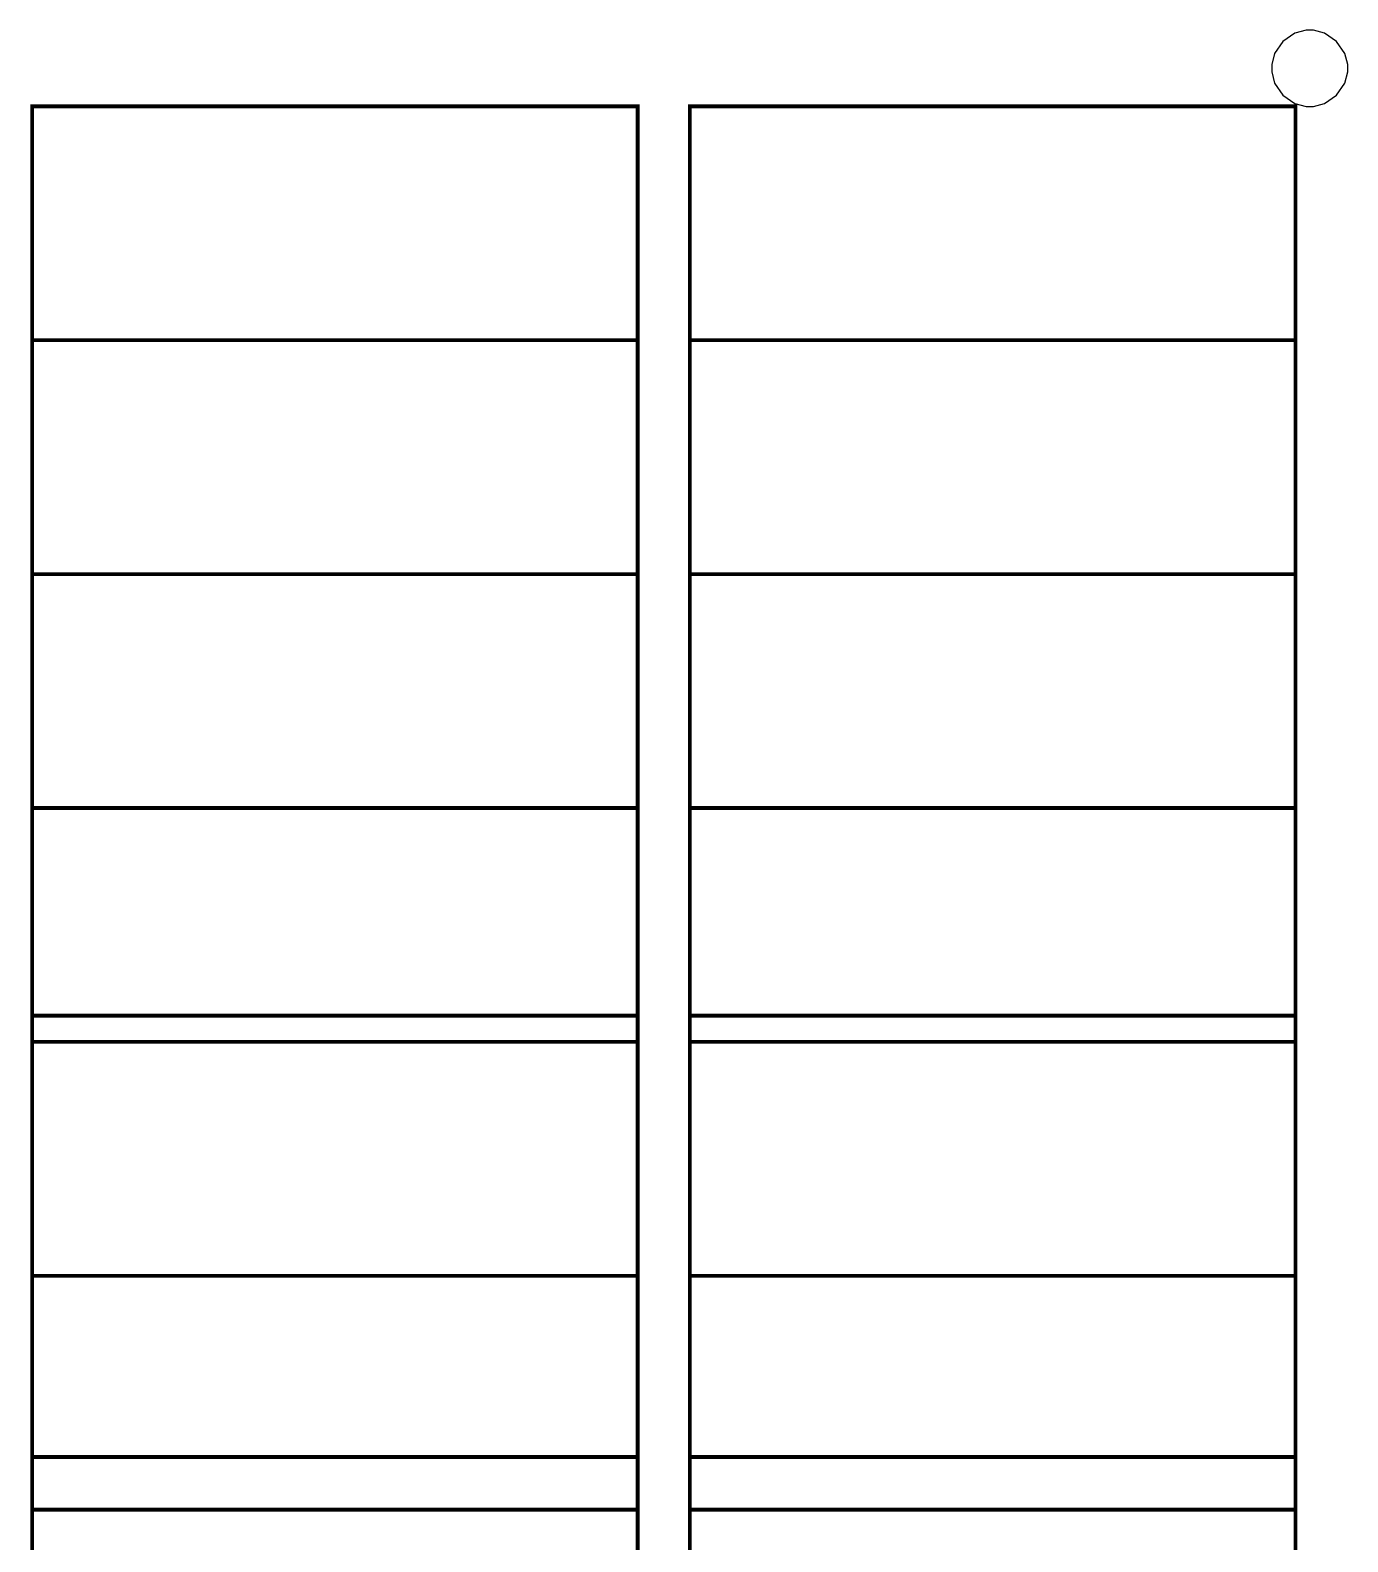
# Model space of a CAD drawing. Header units: metres. Extents: x 0 to 8.5, y 0 to 11.
# Drawn here: x 6.095 to 8.5, y 8.242 to 11 of the extents above; entities that cross this region are included whole.
import ezdxf

# ---------------------------------------------------------------- set-up
doc = ezdxf.new("R2010")
doc.units = ezdxf.units.M

msp = doc.modelspace()

# ---------------------------------------------------------------- linework, layer by layer
at = {"color": 0}
msp.add_lwpolyline([(8.5, 10.9306), (8.5, 10.9373), (8.4945, 10.9576), (8.4796, 10.9797), (8.4576, 10.9946), (8.4373, 11), (8.4306, 11), (8.4238, 11), (8.4035, 10.9946), (8.3814, 10.9797), (8.3665, 10.9576), (8.3611, 10.9373), (8.3611, 10.9306), (8.3611, 10.9238), (8.3665, 10.9035), (8.3814, 10.8815), (8.4035, 10.8666), (8.4238, 10.8611), (8.4306, 10.8611), (8.4373, 10.8611), (8.4576, 10.8666), (8.4796, 10.8815), (8.4945, 10.9035), (8.5, 10.9238), (8.5, 10.9306)], close=True, dxfattribs=at)
msp.add_lwpolyline([(8.5, 10.9306), (8.5, 10.9373), (8.4945, 10.9576), (8.4796, 10.9797), (8.4576, 10.9946), (8.4373, 11), (8.4306, 11), (8.4238, 11), (8.4035, 10.9946), (8.3814, 10.9797), (8.3665, 10.9576), (8.3611, 10.9373), (8.3611, 10.9306), (8.3611, 10.9238), (8.3665, 10.9035), (8.3814, 10.8815), (8.4035, 10.8666), (8.4238, 10.8611), (8.4306, 10.8611), (8.4373, 10.8611), (8.4576, 10.8666), (8.4796, 10.8815), (8.4945, 10.9035), (8.5, 10.9238), (8.5, 10.9306)], close=True, dxfattribs=at)
msp.add_lwpolyline([(8.5, 10.9306), (8.5, 10.9373), (8.4945, 10.9576), (8.4796, 10.9797), (8.4576, 10.9946), (8.4373, 11), (8.4306, 11), (8.4238, 11), (8.4035, 10.9946), (8.3814, 10.9797), (8.3665, 10.9576), (8.3611, 10.9373), (8.3611, 10.9306), (8.3611, 10.9238), (8.3665, 10.9035), (8.3814, 10.8815), (8.4035, 10.8666), (8.4238, 10.8611), (8.4306, 10.8611), (8.4373, 10.8611), (8.4576, 10.8666), (8.4796, 10.8815), (8.4945, 10.9035), (8.5, 10.9238), (8.5, 10.9306)], close=True, dxfattribs=at)
msp.add_lwpolyline([(8.5, 10.9306), (8.5, 10.9373), (8.4945, 10.9576), (8.4796, 10.9797), (8.4576, 10.9946), (8.4373, 11), (8.4306, 11), (8.4238, 11), (8.4035, 10.9946), (8.3814, 10.9797), (8.3665, 10.9576), (8.3611, 10.9373), (8.3611, 10.9306), (8.3611, 10.9238), (8.3665, 10.9035), (8.3814, 10.8815), (8.4035, 10.8666), (8.4238, 10.8611), (8.4306, 10.8611), (8.4373, 10.8611), (8.4576, 10.8666), (8.4796, 10.8815), (8.4945, 10.9035), (8.5, 10.9238), (8.5, 10.9306)], close=True, dxfattribs=at)
msp.add_lwpolyline([(8.5, 10.9306), (8.5, 10.9373), (8.4945, 10.9576), (8.4796, 10.9797), (8.4576, 10.9946), (8.4373, 11), (8.4306, 11), (8.4238, 11), (8.4035, 10.9946), (8.3814, 10.9797), (8.3665, 10.9576), (8.3611, 10.9373), (8.3611, 10.9306), (8.3611, 10.9238), (8.3665, 10.9035), (8.3814, 10.8815), (8.4035, 10.8666), (8.4238, 10.8611), (8.4306, 10.8611), (8.4373, 10.8611), (8.4576, 10.8666), (8.4796, 10.8815), (8.4945, 10.9035), (8.5, 10.9238), (8.5, 10.9306)], close=True, dxfattribs=at)
msp.add_lwpolyline([(8.5, 10.9306), (8.5, 10.9373), (8.4945, 10.9576), (8.4796, 10.9797), (8.4576, 10.9946), (8.4373, 11), (8.4306, 11), (8.4238, 11), (8.4035, 10.9946), (8.3814, 10.9797), (8.3665, 10.9576), (8.3611, 10.9373), (8.3611, 10.9306), (8.3611, 10.9238), (8.3665, 10.9035), (8.3814, 10.8815), (8.4035, 10.8666), (8.4238, 10.8611), (8.4306, 10.8611), (8.4373, 10.8611), (8.4576, 10.8666), (8.4796, 10.8815), (8.4945, 10.9035), (8.5, 10.9238), (8.5, 10.9306)], close=True, dxfattribs=at)
msp.add_lwpolyline([(8.5, 10.9306), (8.5, 10.9373), (8.4945, 10.9576), (8.4796, 10.9797), (8.4576, 10.9946), (8.4373, 11), (8.4306, 11), (8.4238, 11), (8.4035, 10.9946), (8.3814, 10.9797), (8.3665, 10.9576), (8.3611, 10.9373), (8.3611, 10.9306), (8.3611, 10.9238), (8.3665, 10.9035), (8.3814, 10.8815), (8.4035, 10.8666), (8.4238, 10.8611), (8.4306, 10.8611), (8.4373, 10.8611), (8.4576, 10.8666), (8.4796, 10.8815), (8.4945, 10.9035), (8.5, 10.9238), (8.5, 10.9306)], close=True, dxfattribs=at)
msp.add_lwpolyline([(8.5, 10.9306), (8.5, 10.9373), (8.4945, 10.9576), (8.4796, 10.9797), (8.4576, 10.9946), (8.4373, 11), (8.4306, 11), (8.4238, 11), (8.4035, 10.9946), (8.3814, 10.9797), (8.3665, 10.9576), (8.3611, 10.9373), (8.3611, 10.9306), (8.3611, 10.9238), (8.3665, 10.9035), (8.3814, 10.8815), (8.4035, 10.8666), (8.4238, 10.8611), (8.4306, 10.8611), (8.4373, 10.8611), (8.4576, 10.8666), (8.4796, 10.8815), (8.4945, 10.9035), (8.5, 10.9238), (8.5, 10.9306)], close=True, dxfattribs=at)
msp.add_lwpolyline([(8.5, 10.9306), (8.5, 10.9373), (8.4945, 10.9576), (8.4796, 10.9797), (8.4576, 10.9946), (8.4373, 11), (8.4306, 11), (8.4238, 11), (8.4035, 10.9946), (8.3814, 10.9797), (8.3665, 10.9576), (8.3611, 10.9373), (8.3611, 10.9306), (8.3611, 10.9238), (8.3665, 10.9035), (8.3814, 10.8815), (8.4035, 10.8666), (8.4238, 10.8611), (8.4306, 10.8611), (8.4373, 10.8611), (8.4576, 10.8666), (8.4796, 10.8815), (8.4945, 10.9035), (8.5, 10.9238), (8.5, 10.9306)], close=True, dxfattribs=at)
msp.add_lwpolyline([(8.5, 10.9306), (8.5, 10.9373), (8.4945, 10.9576), (8.4796, 10.9797), (8.4576, 10.9946), (8.4373, 11), (8.4306, 11), (8.4238, 11), (8.4035, 10.9946), (8.3814, 10.9797), (8.3665, 10.9576), (8.3611, 10.9373), (8.3611, 10.9306), (8.3611, 10.9238), (8.3665, 10.9035), (8.3814, 10.8815), (8.4035, 10.8666), (8.4238, 10.8611), (8.4306, 10.8611), (8.4373, 10.8611), (8.4576, 10.8666), (8.4796, 10.8815), (8.4945, 10.9035), (8.5, 10.9238), (8.5, 10.9306)], close=True, dxfattribs=at)
msp.add_lwpolyline([(8.5, 10.9306), (8.5, 10.9373), (8.4945, 10.9576), (8.4796, 10.9797), (8.4576, 10.9946), (8.4373, 11), (8.4306, 11), (8.4238, 11), (8.4035, 10.9946), (8.3814, 10.9797), (8.3665, 10.9576), (8.3611, 10.9373), (8.3611, 10.9306), (8.3611, 10.9238), (8.3665, 10.9035), (8.3814, 10.8815), (8.4035, 10.8666), (8.4238, 10.8611), (8.4306, 10.8611), (8.4373, 10.8611), (8.4576, 10.8666), (8.4796, 10.8815), (8.4945, 10.9035), (8.5, 10.9238), (8.5, 10.9306)], close=True, dxfattribs=at)
msp.add_lwpolyline([(8.5, 10.9306), (8.5, 10.9373), (8.4945, 10.9576), (8.4796, 10.9797), (8.4576, 10.9946), (8.4373, 11), (8.4306, 11), (8.4238, 11), (8.4035, 10.9946), (8.3814, 10.9797), (8.3665, 10.9576), (8.3611, 10.9373), (8.3611, 10.9306), (8.3611, 10.9238), (8.3665, 10.9035), (8.3814, 10.8815), (8.4035, 10.8666), (8.4238, 10.8611), (8.4306, 10.8611), (8.4373, 10.8611), (8.4576, 10.8666), (8.4796, 10.8815), (8.4945, 10.9035), (8.5, 10.9238), (8.5, 10.9306)], close=True, dxfattribs=at)
msp.add_lwpolyline([(8.5, 10.9306), (8.5, 10.9373), (8.4945, 10.9576), (8.4796, 10.9797), (8.4576, 10.9946), (8.4373, 11), (8.4306, 11), (8.4238, 11), (8.4035, 10.9946), (8.3814, 10.9797), (8.3665, 10.9576), (8.3611, 10.9373), (8.3611, 10.9306), (8.3611, 10.9238), (8.3665, 10.9035), (8.3814, 10.8815), (8.4035, 10.8666), (8.4238, 10.8611), (8.4306, 10.8611), (8.4373, 10.8611), (8.4576, 10.8666), (8.4796, 10.8815), (8.4945, 10.9035), (8.5, 10.9238), (8.5, 10.9306)], close=True, dxfattribs=at)
msp.add_lwpolyline([(8.5, 10.9306), (8.5, 10.9373), (8.4945, 10.9576), (8.4796, 10.9797), (8.4576, 10.9946), (8.4373, 11), (8.4306, 11), (8.4238, 11), (8.4035, 10.9946), (8.3814, 10.9797), (8.3665, 10.9576), (8.3611, 10.9373), (8.3611, 10.9306), (8.3611, 10.9238), (8.3665, 10.9035), (8.3814, 10.8815), (8.4035, 10.8666), (8.4238, 10.8611), (8.4306, 10.8611), (8.4373, 10.8611), (8.4576, 10.8666), (8.4796, 10.8815), (8.4945, 10.9035), (8.5, 10.9238), (8.5, 10.9306)], close=True, dxfattribs=at)
msp.add_lwpolyline([(8.5, 10.9306), (8.5, 10.9373), (8.4945, 10.9576), (8.4796, 10.9797), (8.4576, 10.9946), (8.4373, 11), (8.4306, 11), (8.4238, 11), (8.4035, 10.9946), (8.3814, 10.9797), (8.3665, 10.9576), (8.3611, 10.9373), (8.3611, 10.9306), (8.3611, 10.9238), (8.3665, 10.9035), (8.3814, 10.8815), (8.4035, 10.8666), (8.4238, 10.8611), (8.4306, 10.8611), (8.4373, 10.8611), (8.4576, 10.8666), (8.4796, 10.8815), (8.4945, 10.9035), (8.5, 10.9238), (8.5, 10.9306)], close=True, dxfattribs=at)
msp.add_lwpolyline([(8.5, 10.9306), (8.5, 10.9373), (8.4945, 10.9576), (8.4796, 10.9797), (8.4576, 10.9946), (8.4373, 11), (8.4306, 11), (8.4238, 11), (8.4035, 10.9946), (8.3814, 10.9797), (8.3665, 10.9576), (8.3611, 10.9373), (8.3611, 10.9306), (8.3611, 10.9238), (8.3665, 10.9035), (8.3814, 10.8815), (8.4035, 10.8666), (8.4238, 10.8611), (8.4306, 10.8611), (8.4373, 10.8611), (8.4576, 10.8666), (8.4796, 10.8815), (8.4945, 10.9035), (8.5, 10.9238), (8.5, 10.9306)], close=True, dxfattribs=at)
msp.add_lwpolyline([(8.5, 10.9306), (8.5, 10.9373), (8.4945, 10.9576), (8.4796, 10.9797), (8.4576, 10.9946), (8.4373, 11), (8.4306, 11), (8.4238, 11), (8.4035, 10.9946), (8.3814, 10.9797), (8.3665, 10.9576), (8.3611, 10.9373), (8.3611, 10.9306), (8.3611, 10.9238), (8.3665, 10.9035), (8.3814, 10.8815), (8.4035, 10.8666), (8.4238, 10.8611), (8.4306, 10.8611), (8.4373, 10.8611), (8.4576, 10.8666), (8.4796, 10.8815), (8.4945, 10.9035), (8.5, 10.9238), (8.5, 10.9306)], close=True, dxfattribs=at)
msp.add_lwpolyline([(8.5, 10.9306), (8.5, 10.9373), (8.4945, 10.9576), (8.4796, 10.9797), (8.4576, 10.9946), (8.4373, 11), (8.4306, 11), (8.4238, 11), (8.4035, 10.9946), (8.3814, 10.9797), (8.3665, 10.9576), (8.3611, 10.9373), (8.3611, 10.9306), (8.3611, 10.9238), (8.3665, 10.9035), (8.3814, 10.8815), (8.4035, 10.8666), (8.4238, 10.8611), (8.4306, 10.8611), (8.4373, 10.8611), (8.4576, 10.8666), (8.4796, 10.8815), (8.4945, 10.9035), (8.5, 10.9238), (8.5, 10.9306)], close=True, dxfattribs=at)
msp.add_lwpolyline([(8.5, 10.9306), (8.5, 10.9373), (8.4945, 10.9576), (8.4796, 10.9797), (8.4576, 10.9946), (8.4373, 11), (8.4306, 11), (8.4238, 11), (8.4035, 10.9946), (8.3814, 10.9797), (8.3665, 10.9576), (8.3611, 10.9373), (8.3611, 10.9306), (8.3611, 10.9238), (8.3665, 10.9035), (8.3814, 10.8815), (8.4035, 10.8666), (8.4238, 10.8611), (8.4306, 10.8611), (8.4373, 10.8611), (8.4576, 10.8666), (8.4796, 10.8815), (8.4945, 10.9035), (8.5, 10.9238), (8.5, 10.9306)], close=True, dxfattribs=at)
msp.add_lwpolyline([(8.5, 10.9306), (8.5, 10.9373), (8.4945, 10.9576), (8.4796, 10.9797), (8.4576, 10.9946), (8.4373, 11), (8.4306, 11), (8.4238, 11), (8.4035, 10.9946), (8.3814, 10.9797), (8.3665, 10.9576), (8.3611, 10.9373), (8.3611, 10.9306), (8.3611, 10.9238), (8.3665, 10.9035), (8.3814, 10.8815), (8.4035, 10.8666), (8.4238, 10.8611), (8.4306, 10.8611), (8.4373, 10.8611), (8.4576, 10.8666), (8.4796, 10.8815), (8.4945, 10.9035), (8.5, 10.9238), (8.5, 10.9306)], close=True, dxfattribs=at)
msp.add_lwpolyline([(8.5, 10.9306), (8.5, 10.9373), (8.4945, 10.9576), (8.4796, 10.9797), (8.4576, 10.9946), (8.4373, 11), (8.4306, 11), (8.4238, 11), (8.4035, 10.9946), (8.3814, 10.9797), (8.3665, 10.9576), (8.3611, 10.9373), (8.3611, 10.9306), (8.3611, 10.9238), (8.3665, 10.9035), (8.3814, 10.8815), (8.4035, 10.8666), (8.4238, 10.8611), (8.4306, 10.8611), (8.4373, 10.8611), (8.4576, 10.8666), (8.4796, 10.8815), (8.4945, 10.9035), (8.5, 10.9238), (8.5, 10.9306)], close=True, dxfattribs=at)
msp.add_lwpolyline([(8.5, 10.9306), (8.5, 10.9373), (8.4945, 10.9576), (8.4796, 10.9797), (8.4576, 10.9946), (8.4373, 11), (8.4306, 11), (8.4238, 11), (8.4035, 10.9946), (8.3814, 10.9797), (8.3665, 10.9576), (8.3611, 10.9373), (8.3611, 10.9306), (8.3611, 10.9238), (8.3665, 10.9035), (8.3814, 10.8815), (8.4035, 10.8666), (8.4238, 10.8611), (8.4306, 10.8611), (8.4373, 10.8611), (8.4576, 10.8666), (8.4796, 10.8815), (8.4945, 10.9035), (8.5, 10.9238), (8.5, 10.9306)], close=True, dxfattribs=at)
msp.add_lwpolyline([(8.5, 10.9306), (8.5, 10.9373), (8.4945, 10.9576), (8.4796, 10.9797), (8.4576, 10.9946), (8.4373, 11), (8.4306, 11), (8.4238, 11), (8.4035, 10.9946), (8.3814, 10.9797), (8.3665, 10.9576), (8.3611, 10.9373), (8.3611, 10.9306), (8.3611, 10.9238), (8.3665, 10.9035), (8.3814, 10.8815), (8.4035, 10.8666), (8.4238, 10.8611), (8.4306, 10.8611), (8.4373, 10.8611), (8.4576, 10.8666), (8.4796, 10.8815), (8.4945, 10.9035), (8.5, 10.9238), (8.5, 10.9306)], close=True, dxfattribs=at)
msp.add_lwpolyline([(8.5, 10.9306), (8.5, 10.9373), (8.4945, 10.9576), (8.4796, 10.9797), (8.4576, 10.9946), (8.4373, 11), (8.4306, 11), (8.4238, 11), (8.4035, 10.9946), (8.3814, 10.9797), (8.3665, 10.9576), (8.3611, 10.9373), (8.3611, 10.9306), (8.3611, 10.9238), (8.3665, 10.9035), (8.3814, 10.8815), (8.4035, 10.8666), (8.4238, 10.8611), (8.4306, 10.8611), (8.4373, 10.8611), (8.4576, 10.8666), (8.4796, 10.8815), (8.4945, 10.9035), (8.5, 10.9238), (8.5, 10.9306)], close=True, dxfattribs=at)
msp.add_lwpolyline([(8.5, 10.9306), (8.5, 10.9373), (8.4945, 10.9576), (8.4796, 10.9797), (8.4576, 10.9946), (8.4373, 11), (8.4306, 11), (8.4238, 11), (8.4035, 10.9946), (8.3814, 10.9797), (8.3665, 10.9576), (8.3611, 10.9373), (8.3611, 10.9306), (8.3611, 10.9238), (8.3665, 10.9035), (8.3814, 10.8815), (8.4035, 10.8666), (8.4238, 10.8611), (8.4306, 10.8611), (8.4373, 10.8611), (8.4576, 10.8666), (8.4796, 10.8815), (8.4945, 10.9035), (8.5, 10.9238), (8.5, 10.9306)], close=True, dxfattribs=at)
msp.add_lwpolyline([(8.5, 10.9306), (8.5, 10.9373), (8.4945, 10.9576), (8.4796, 10.9797), (8.4576, 10.9946), (8.4373, 11), (8.4306, 11), (8.4238, 11), (8.4035, 10.9946), (8.3814, 10.9797), (8.3665, 10.9576), (8.3611, 10.9373), (8.3611, 10.9306), (8.3611, 10.9238), (8.3665, 10.9035), (8.3814, 10.8815), (8.4035, 10.8666), (8.4238, 10.8611), (8.4306, 10.8611), (8.4373, 10.8611), (8.4576, 10.8666), (8.4796, 10.8815), (8.4945, 10.9035), (8.5, 10.9238), (8.5, 10.9306)], close=True, dxfattribs=at)
msp.add_lwpolyline([(8.5, 10.9306), (8.5, 10.9373), (8.4945, 10.9576), (8.4796, 10.9797), (8.4576, 10.9946), (8.4373, 11), (8.4306, 11), (8.4238, 11), (8.4035, 10.9946), (8.3814, 10.9797), (8.3665, 10.9576), (8.3611, 10.9373), (8.3611, 10.9306), (8.3611, 10.9238), (8.3665, 10.9035), (8.3814, 10.8815), (8.4035, 10.8666), (8.4238, 10.8611), (8.4306, 10.8611), (8.4373, 10.8611), (8.4576, 10.8666), (8.4796, 10.8815), (8.4945, 10.9035), (8.5, 10.9238), (8.5, 10.9306)], close=True, dxfattribs=at)
msp.add_lwpolyline([(8.5, 10.9306), (8.5, 10.9373), (8.4945, 10.9576), (8.4796, 10.9797), (8.4576, 10.9946), (8.4373, 11), (8.4306, 11), (8.4238, 11), (8.4035, 10.9946), (8.3814, 10.9797), (8.3665, 10.9576), (8.3611, 10.9373), (8.3611, 10.9306), (8.3611, 10.9238), (8.3665, 10.9035), (8.3814, 10.8815), (8.4035, 10.8666), (8.4238, 10.8611), (8.4306, 10.8611), (8.4373, 10.8611), (8.4576, 10.8666), (8.4796, 10.8815), (8.4945, 10.9035), (8.5, 10.9238), (8.5, 10.9306)], close=True, dxfattribs=at)
msp.add_lwpolyline([(8.5, 10.9306), (8.5, 10.9373), (8.4945, 10.9576), (8.4796, 10.9797), (8.4576, 10.9946), (8.4373, 11), (8.4306, 11), (8.4238, 11), (8.4035, 10.9946), (8.3814, 10.9797), (8.3665, 10.9576), (8.3611, 10.9373), (8.3611, 10.9306), (8.3611, 10.9238), (8.3665, 10.9035), (8.3814, 10.8815), (8.4035, 10.8666), (8.4238, 10.8611), (8.4306, 10.8611), (8.4373, 10.8611), (8.4576, 10.8666), (8.4796, 10.8815), (8.4945, 10.9035), (8.5, 10.9238), (8.5, 10.9306)], close=True, dxfattribs=at)
msp.add_lwpolyline([(8.5, 10.9306), (8.5, 10.9373), (8.4945, 10.9576), (8.4796, 10.9797), (8.4576, 10.9946), (8.4373, 11), (8.4306, 11), (8.4238, 11), (8.4035, 10.9946), (8.3814, 10.9797), (8.3665, 10.9576), (8.3611, 10.9373), (8.3611, 10.9306), (8.3611, 10.9238), (8.3665, 10.9035), (8.3814, 10.8815), (8.4035, 10.8666), (8.4238, 10.8611), (8.4306, 10.8611), (8.4373, 10.8611), (8.4576, 10.8666), (8.4796, 10.8815), (8.4945, 10.9035), (8.5, 10.9238), (8.5, 10.9306)], close=True, dxfattribs=at)
msp.add_lwpolyline([(8.5, 10.9306), (8.5, 10.9373), (8.4945, 10.9576), (8.4796, 10.9797), (8.4576, 10.9946), (8.4373, 11), (8.4306, 11), (8.4238, 11), (8.4035, 10.9946), (8.3814, 10.9797), (8.3665, 10.9576), (8.3611, 10.9373), (8.3611, 10.9306), (8.3611, 10.9238), (8.3665, 10.9035), (8.3814, 10.8815), (8.4035, 10.8666), (8.4238, 10.8611), (8.4306, 10.8611), (8.4373, 10.8611), (8.4576, 10.8666), (8.4796, 10.8815), (8.4945, 10.9035), (8.5, 10.9238), (8.5, 10.9306)], close=True, dxfattribs=at)
msp.add_lwpolyline([(8.5, 10.9306), (8.5, 10.9373), (8.4945, 10.9576), (8.4796, 10.9797), (8.4576, 10.9946), (8.4373, 11), (8.4306, 11), (8.4238, 11), (8.4035, 10.9946), (8.3814, 10.9797), (8.3665, 10.9576), (8.3611, 10.9373), (8.3611, 10.9306), (8.3611, 10.9238), (8.3665, 10.9035), (8.3814, 10.8815), (8.4035, 10.8666), (8.4238, 10.8611), (8.4306, 10.8611), (8.4373, 10.8611), (8.4576, 10.8666), (8.4796, 10.8815), (8.4945, 10.9035), (8.5, 10.9238), (8.5, 10.9306)], close=True, dxfattribs=at)
msp.add_lwpolyline([(8.5, 10.9306), (8.5, 10.9373), (8.4945, 10.9576), (8.4796, 10.9797), (8.4576, 10.9946), (8.4373, 11), (8.4306, 11), (8.4238, 11), (8.4035, 10.9946), (8.3814, 10.9797), (8.3665, 10.9576), (8.3611, 10.9373), (8.3611, 10.9306), (8.3611, 10.9238), (8.3665, 10.9035), (8.3814, 10.8815), (8.4035, 10.8666), (8.4238, 10.8611), (8.4306, 10.8611), (8.4373, 10.8611), (8.4576, 10.8666), (8.4796, 10.8815), (8.4945, 10.9035), (8.5, 10.9238), (8.5, 10.9306)], close=True, dxfattribs=at)
msp.add_lwpolyline([(8.5, 10.9306), (8.5, 10.9373), (8.4945, 10.9576), (8.4796, 10.9797), (8.4576, 10.9946), (8.4373, 11), (8.4306, 11), (8.4238, 11), (8.4035, 10.9946), (8.3814, 10.9797), (8.3665, 10.9576), (8.3611, 10.9373), (8.3611, 10.9306), (8.3611, 10.9238), (8.3665, 10.9035), (8.3814, 10.8815), (8.4035, 10.8666), (8.4238, 10.8611), (8.4306, 10.8611), (8.4373, 10.8611), (8.4576, 10.8666), (8.4796, 10.8815), (8.4945, 10.9035), (8.5, 10.9238), (8.5, 10.9306)], close=True, dxfattribs=at)
msp.add_lwpolyline([(8.5, 10.9306), (8.5, 10.9373), (8.4945, 10.9576), (8.4796, 10.9797), (8.4576, 10.9946), (8.4373, 11), (8.4306, 11), (8.4238, 11), (8.4035, 10.9946), (8.3814, 10.9797), (8.3665, 10.9576), (8.3611, 10.9373), (8.3611, 10.9306), (8.3611, 10.9238), (8.3665, 10.9035), (8.3814, 10.8815), (8.4035, 10.8666), (8.4238, 10.8611), (8.4306, 10.8611), (8.4373, 10.8611), (8.4576, 10.8666), (8.4796, 10.8815), (8.4945, 10.9035), (8.5, 10.9238), (8.5, 10.9306)], close=True, dxfattribs=at)
msp.add_lwpolyline([(8.5, 10.9306), (8.5, 10.9373), (8.4945, 10.9576), (8.4796, 10.9797), (8.4576, 10.9946), (8.4373, 11), (8.4306, 11), (8.4238, 11), (8.4035, 10.9946), (8.3814, 10.9797), (8.3665, 10.9576), (8.3611, 10.9373), (8.3611, 10.9306), (8.3611, 10.9238), (8.3665, 10.9035), (8.3814, 10.8815), (8.4035, 10.8666), (8.4238, 10.8611), (8.4306, 10.8611), (8.4373, 10.8611), (8.4576, 10.8666), (8.4796, 10.8815), (8.4945, 10.9035), (8.5, 10.9238), (8.5, 10.9306)], close=True, dxfattribs=at)
msp.add_lwpolyline([(8.5, 10.9306), (8.5, 10.9373), (8.4945, 10.9576), (8.4796, 10.9797), (8.4576, 10.9946), (8.4373, 11), (8.4306, 11), (8.4238, 11), (8.4035, 10.9946), (8.3814, 10.9797), (8.3665, 10.9576), (8.3611, 10.9373), (8.3611, 10.9306), (8.3611, 10.9238), (8.3665, 10.9035), (8.3814, 10.8815), (8.4035, 10.8666), (8.4238, 10.8611), (8.4306, 10.8611), (8.4373, 10.8611), (8.4576, 10.8666), (8.4796, 10.8815), (8.4945, 10.9035), (8.5, 10.9238), (8.5, 10.9306)], close=True, dxfattribs=at)
msp.add_lwpolyline([(8.5, 10.9306), (8.5, 10.9373), (8.4945, 10.9576), (8.4796, 10.9797), (8.4576, 10.9946), (8.4373, 11), (8.4306, 11), (8.4238, 11), (8.4035, 10.9946), (8.3814, 10.9797), (8.3665, 10.9576), (8.3611, 10.9373), (8.3611, 10.9306), (8.3611, 10.9238), (8.3665, 10.9035), (8.3814, 10.8815), (8.4035, 10.8666), (8.4238, 10.8611), (8.4306, 10.8611), (8.4373, 10.8611), (8.4576, 10.8666), (8.4796, 10.8815), (8.4945, 10.9035), (8.5, 10.9238), (8.5, 10.9306)], close=True, dxfattribs=at)
msp.add_lwpolyline([(8.5, 10.9306), (8.5, 10.9373), (8.4945, 10.9576), (8.4796, 10.9797), (8.4576, 10.9946), (8.4373, 11), (8.4306, 11), (8.4238, 11), (8.4035, 10.9946), (8.3814, 10.9797), (8.3665, 10.9576), (8.3611, 10.9373), (8.3611, 10.9306), (8.3611, 10.9238), (8.3665, 10.9035), (8.3814, 10.8815), (8.4035, 10.8666), (8.4238, 10.8611), (8.4306, 10.8611), (8.4373, 10.8611), (8.4576, 10.8666), (8.4796, 10.8815), (8.4945, 10.9035), (8.5, 10.9238), (8.5, 10.9306)], close=True, dxfattribs=at)
msp.add_lwpolyline([(8.5, 10.9306), (8.5, 10.9373), (8.4945, 10.9576), (8.4796, 10.9797), (8.4576, 10.9946), (8.4373, 11), (8.4306, 11), (8.4238, 11), (8.4035, 10.9946), (8.3814, 10.9797), (8.3665, 10.9576), (8.3611, 10.9373), (8.3611, 10.9306), (8.3611, 10.9238), (8.3665, 10.9035), (8.3814, 10.8815), (8.4035, 10.8666), (8.4238, 10.8611), (8.4306, 10.8611), (8.4373, 10.8611), (8.4576, 10.8666), (8.4796, 10.8815), (8.4945, 10.9035), (8.5, 10.9238), (8.5, 10.9306)], close=True, dxfattribs=at)
msp.add_lwpolyline([(8.5, 10.9306), (8.5, 10.9373), (8.4945, 10.9576), (8.4796, 10.9797), (8.4576, 10.9946), (8.4373, 11), (8.4306, 11), (8.4238, 11), (8.4035, 10.9946), (8.3814, 10.9797), (8.3665, 10.9576), (8.3611, 10.9373), (8.3611, 10.9306), (8.3611, 10.9238), (8.3665, 10.9035), (8.3814, 10.8815), (8.4035, 10.8666), (8.4238, 10.8611), (8.4306, 10.8611), (8.4373, 10.8611), (8.4576, 10.8666), (8.4796, 10.8815), (8.4945, 10.9035), (8.5, 10.9238), (8.5, 10.9306)], close=True, dxfattribs=at)
msp.add_lwpolyline([(8.5, 10.9306), (8.5, 10.9373), (8.4945, 10.9576), (8.4796, 10.9797), (8.4576, 10.9946), (8.4373, 11), (8.4306, 11), (8.4238, 11), (8.4035, 10.9946), (8.3814, 10.9797), (8.3665, 10.9576), (8.3611, 10.9373), (8.3611, 10.9306), (8.3611, 10.9238), (8.3665, 10.9035), (8.3814, 10.8815), (8.4035, 10.8666), (8.4238, 10.8611), (8.4306, 10.8611), (8.4373, 10.8611), (8.4576, 10.8666), (8.4796, 10.8815), (8.4945, 10.9035), (8.5, 10.9238), (8.5, 10.9306)], close=True, dxfattribs=at)
msp.add_lwpolyline([(8.5, 10.9306), (8.5, 10.9373), (8.4945, 10.9576), (8.4796, 10.9797), (8.4576, 10.9946), (8.4373, 11), (8.4306, 11), (8.4238, 11), (8.4035, 10.9946), (8.3814, 10.9797), (8.3665, 10.9576), (8.3611, 10.9373), (8.3611, 10.9306), (8.3611, 10.9238), (8.3665, 10.9035), (8.3814, 10.8815), (8.4035, 10.8666), (8.4238, 10.8611), (8.4306, 10.8611), (8.4373, 10.8611), (8.4576, 10.8666), (8.4796, 10.8815), (8.4945, 10.9035), (8.5, 10.9238), (8.5, 10.9306)], close=True, dxfattribs=at)
msp.add_lwpolyline([(8.5, 10.9306), (8.5, 10.9373), (8.4945, 10.9576), (8.4796, 10.9797), (8.4576, 10.9946), (8.4373, 11), (8.4306, 11), (8.4238, 11), (8.4035, 10.9946), (8.3814, 10.9797), (8.3665, 10.9576), (8.3611, 10.9373), (8.3611, 10.9306), (8.3611, 10.9238), (8.3665, 10.9035), (8.3814, 10.8815), (8.4035, 10.8666), (8.4238, 10.8611), (8.4306, 10.8611), (8.4373, 10.8611), (8.4576, 10.8666), (8.4796, 10.8815), (8.4945, 10.9035), (8.5, 10.9238), (8.5, 10.9306)], close=True, dxfattribs=at)
msp.add_lwpolyline([(8.5, 10.9306), (8.5, 10.9373), (8.4945, 10.9576), (8.4796, 10.9797), (8.4576, 10.9946), (8.4373, 11), (8.4306, 11), (8.4238, 11), (8.4035, 10.9946), (8.3814, 10.9797), (8.3665, 10.9576), (8.3611, 10.9373), (8.3611, 10.9306), (8.3611, 10.9238), (8.3665, 10.9035), (8.3814, 10.8815), (8.4035, 10.8666), (8.4238, 10.8611), (8.4306, 10.8611), (8.4373, 10.8611), (8.4576, 10.8666), (8.4796, 10.8815), (8.4945, 10.9035), (8.5, 10.9238), (8.5, 10.9306)], close=True, dxfattribs=at)
msp.add_lwpolyline([(8.5, 10.9306), (8.5, 10.9373), (8.4945, 10.9576), (8.4796, 10.9797), (8.4576, 10.9946), (8.4373, 11), (8.4306, 11), (8.4238, 11), (8.4035, 10.9946), (8.3814, 10.9797), (8.3665, 10.9576), (8.3611, 10.9373), (8.3611, 10.9306), (8.3611, 10.9238), (8.3665, 10.9035), (8.3814, 10.8815), (8.4035, 10.8666), (8.4238, 10.8611), (8.4306, 10.8611), (8.4373, 10.8611), (8.4576, 10.8666), (8.4796, 10.8815), (8.4945, 10.9035), (8.5, 10.9238), (8.5, 10.9306)], close=True, dxfattribs=at)
msp.add_lwpolyline([(8.5, 10.9306), (8.5, 10.9373), (8.4945, 10.9576), (8.4796, 10.9797), (8.4576, 10.9946), (8.4373, 11), (8.4306, 11), (8.4238, 11), (8.4035, 10.9946), (8.3814, 10.9797), (8.3665, 10.9576), (8.3611, 10.9373), (8.3611, 10.9306), (8.3611, 10.9238), (8.3665, 10.9035), (8.3814, 10.8815), (8.4035, 10.8666), (8.4238, 10.8611), (8.4306, 10.8611), (8.4373, 10.8611), (8.4576, 10.8666), (8.4796, 10.8815), (8.4945, 10.9035), (8.5, 10.9238), (8.5, 10.9306)], close=True, dxfattribs=at)
msp.add_lwpolyline([(8.5, 10.9306), (8.5, 10.9373), (8.4945, 10.9576), (8.4796, 10.9797), (8.4576, 10.9946), (8.4373, 11), (8.4306, 11), (8.4238, 11), (8.4035, 10.9946), (8.3814, 10.9797), (8.3665, 10.9576), (8.3611, 10.9373), (8.3611, 10.9306), (8.3611, 10.9238), (8.3665, 10.9035), (8.3814, 10.8815), (8.4035, 10.8666), (8.4238, 10.8611), (8.4306, 10.8611), (8.4373, 10.8611), (8.4576, 10.8666), (8.4796, 10.8815), (8.4945, 10.9035), (8.5, 10.9238), (8.5, 10.9306)], close=True, dxfattribs=at)
msp.add_lwpolyline([(8.5, 10.9306), (8.5, 10.9373), (8.4945, 10.9576), (8.4796, 10.9797), (8.4576, 10.9946), (8.4373, 11), (8.4306, 11), (8.4238, 11), (8.4035, 10.9946), (8.3814, 10.9797), (8.3665, 10.9576), (8.3611, 10.9373), (8.3611, 10.9306), (8.3611, 10.9238), (8.3665, 10.9035), (8.3814, 10.8815), (8.4035, 10.8666), (8.4238, 10.8611), (8.4306, 10.8611), (8.4373, 10.8611), (8.4576, 10.8666), (8.4796, 10.8815), (8.4945, 10.9035), (8.5, 10.9238), (8.5, 10.9306)], close=True, dxfattribs=at)
msp.add_lwpolyline([(8.5, 10.9306), (8.5, 10.9373), (8.4945, 10.9576), (8.4796, 10.9797), (8.4576, 10.9946), (8.4373, 11), (8.4306, 11), (8.4238, 11), (8.4035, 10.9946), (8.3814, 10.9797), (8.3665, 10.9576), (8.3611, 10.9373), (8.3611, 10.9306), (8.3611, 10.9238), (8.3665, 10.9035), (8.3814, 10.8815), (8.4035, 10.8666), (8.4238, 10.8611), (8.4306, 10.8611), (8.4373, 10.8611), (8.4576, 10.8666), (8.4796, 10.8815), (8.4945, 10.9035), (8.5, 10.9238), (8.5, 10.9306)], close=True, dxfattribs=at)
msp.add_lwpolyline([(8.5, 10.9306), (8.5, 10.9373), (8.4945, 10.9576), (8.4796, 10.9797), (8.4576, 10.9946), (8.4373, 11), (8.4306, 11), (8.4238, 11), (8.4035, 10.9946), (8.3814, 10.9797), (8.3665, 10.9576), (8.3611, 10.9373), (8.3611, 10.9306), (8.3611, 10.9238), (8.3665, 10.9035), (8.3814, 10.8815), (8.4035, 10.8666), (8.4238, 10.8611), (8.4306, 10.8611), (8.4373, 10.8611), (8.4576, 10.8666), (8.4796, 10.8815), (8.4945, 10.9035), (8.5, 10.9238), (8.5, 10.9306)], close=True, dxfattribs=at)
msp.add_lwpolyline([(8.5, 10.9306), (8.5, 10.9373), (8.4945, 10.9576), (8.4796, 10.9797), (8.4576, 10.9946), (8.4373, 11), (8.4306, 11), (8.4238, 11), (8.4035, 10.9946), (8.3814, 10.9797), (8.3665, 10.9576), (8.3611, 10.9373), (8.3611, 10.9306), (8.3611, 10.9238), (8.3665, 10.9035), (8.3814, 10.8815), (8.4035, 10.8666), (8.4238, 10.8611), (8.4306, 10.8611), (8.4373, 10.8611), (8.4576, 10.8666), (8.4796, 10.8815), (8.4945, 10.9035), (8.5, 10.9238), (8.5, 10.9306)], close=True, dxfattribs=at)
msp.add_lwpolyline([(8.5, 10.9306), (8.5, 10.9373), (8.4945, 10.9576), (8.4796, 10.9797), (8.4576, 10.9946), (8.4373, 11), (8.4306, 11), (8.4238, 11), (8.4035, 10.9946), (8.3814, 10.9797), (8.3665, 10.9576), (8.3611, 10.9373), (8.3611, 10.9306), (8.3611, 10.9238), (8.3665, 10.9035), (8.3814, 10.8815), (8.4035, 10.8666), (8.4238, 10.8611), (8.4306, 10.8611), (8.4373, 10.8611), (8.4576, 10.8666), (8.4796, 10.8815), (8.4945, 10.9035), (8.5, 10.9238), (8.5, 10.9306)], close=True, dxfattribs=at)
msp.add_lwpolyline([(8.5, 10.9306), (8.5, 10.9373), (8.4945, 10.9576), (8.4796, 10.9797), (8.4576, 10.9946), (8.4373, 11), (8.4306, 11), (8.4238, 11), (8.4035, 10.9946), (8.3814, 10.9797), (8.3665, 10.9576), (8.3611, 10.9373), (8.3611, 10.9306), (8.3611, 10.9238), (8.3665, 10.9035), (8.3814, 10.8815), (8.4035, 10.8666), (8.4238, 10.8611), (8.4306, 10.8611), (8.4373, 10.8611), (8.4576, 10.8666), (8.4796, 10.8815), (8.4945, 10.9035), (8.5, 10.9238), (8.5, 10.9306)], close=True, dxfattribs=at)
msp.add_lwpolyline([(8.5, 10.9306), (8.5, 10.9373), (8.4945, 10.9576), (8.4796, 10.9797), (8.4576, 10.9946), (8.4373, 11), (8.4306, 11), (8.4238, 11), (8.4035, 10.9946), (8.3814, 10.9797), (8.3665, 10.9576), (8.3611, 10.9373), (8.3611, 10.9306), (8.3611, 10.9238), (8.3665, 10.9035), (8.3814, 10.8815), (8.4035, 10.8666), (8.4238, 10.8611), (8.4306, 10.8611), (8.4373, 10.8611), (8.4576, 10.8666), (8.4796, 10.8815), (8.4945, 10.9035), (8.5, 10.9238), (8.5, 10.9306)], close=True, dxfattribs=at)
msp.add_lwpolyline([(8.5, 10.9306), (8.5, 10.9373), (8.4945, 10.9576), (8.4796, 10.9797), (8.4576, 10.9946), (8.4373, 11), (8.4306, 11), (8.4238, 11), (8.4035, 10.9946), (8.3814, 10.9797), (8.3665, 10.9576), (8.3611, 10.9373), (8.3611, 10.9306), (8.3611, 10.9238), (8.3665, 10.9035), (8.3814, 10.8815), (8.4035, 10.8666), (8.4238, 10.8611), (8.4306, 10.8611), (8.4373, 10.8611), (8.4576, 10.8666), (8.4796, 10.8815), (8.4945, 10.9035), (8.5, 10.9238), (8.5, 10.9306)], close=True, dxfattribs=at)
msp.add_lwpolyline([(8.5, 10.9306), (8.5, 10.9373), (8.4945, 10.9576), (8.4796, 10.9797), (8.4576, 10.9946), (8.4373, 11), (8.4306, 11), (8.4238, 11), (8.4035, 10.9946), (8.3814, 10.9797), (8.3665, 10.9576), (8.3611, 10.9373), (8.3611, 10.9306), (8.3611, 10.9238), (8.3665, 10.9035), (8.3814, 10.8815), (8.4035, 10.8666), (8.4238, 10.8611), (8.4306, 10.8611), (8.4373, 10.8611), (8.4576, 10.8666), (8.4796, 10.8815), (8.4945, 10.9035), (8.5, 10.9238), (8.5, 10.9306)], close=True, dxfattribs=at)
msp.add_lwpolyline([(8.5, 10.9306), (8.5, 10.9373), (8.4945, 10.9576), (8.4796, 10.9797), (8.4576, 10.9946), (8.4373, 11), (8.4306, 11), (8.4238, 11), (8.4035, 10.9946), (8.3814, 10.9797), (8.3665, 10.9576), (8.3611, 10.9373), (8.3611, 10.9306), (8.3611, 10.9238), (8.3665, 10.9035), (8.3814, 10.8815), (8.4035, 10.8666), (8.4238, 10.8611), (8.4306, 10.8611), (8.4373, 10.8611), (8.4576, 10.8666), (8.4796, 10.8815), (8.4945, 10.9035), (8.5, 10.9238), (8.5, 10.9306)], close=True, dxfattribs=at)
msp.add_lwpolyline([(8.5, 10.9306), (8.5, 10.9373), (8.4945, 10.9576), (8.4796, 10.9797), (8.4576, 10.9946), (8.4373, 11), (8.4306, 11), (8.4238, 11), (8.4035, 10.9946), (8.3814, 10.9797), (8.3665, 10.9576), (8.3611, 10.9373), (8.3611, 10.9306), (8.3611, 10.9238), (8.3665, 10.9035), (8.3814, 10.8815), (8.4035, 10.8666), (8.4238, 10.8611), (8.4306, 10.8611), (8.4373, 10.8611), (8.4576, 10.8666), (8.4796, 10.8815), (8.4945, 10.9035), (8.5, 10.9238), (8.5, 10.9306)], close=True, dxfattribs=at)
msp.add_lwpolyline([(8.5, 10.9306), (8.5, 10.9373), (8.4945, 10.9576), (8.4796, 10.9797), (8.4576, 10.9946), (8.4373, 11), (8.4306, 11), (8.4238, 11), (8.4035, 10.9946), (8.3814, 10.9797), (8.3665, 10.9576), (8.3611, 10.9373), (8.3611, 10.9306), (8.3611, 10.9238), (8.3665, 10.9035), (8.3814, 10.8815), (8.4035, 10.8666), (8.4238, 10.8611), (8.4306, 10.8611), (8.4373, 10.8611), (8.4576, 10.8666), (8.4796, 10.8815), (8.4945, 10.9035), (8.5, 10.9238), (8.5, 10.9306)], close=True, dxfattribs=at)
msp.add_lwpolyline([(8.5, 10.9306), (8.5, 10.9373), (8.4945, 10.9576), (8.4796, 10.9797), (8.4576, 10.9946), (8.4373, 11), (8.4306, 11), (8.4238, 11), (8.4035, 10.9946), (8.3814, 10.9797), (8.3665, 10.9576), (8.3611, 10.9373), (8.3611, 10.9306), (8.3611, 10.9238), (8.3665, 10.9035), (8.3814, 10.8815), (8.4035, 10.8666), (8.4238, 10.8611), (8.4306, 10.8611), (8.4373, 10.8611), (8.4576, 10.8666), (8.4796, 10.8815), (8.4945, 10.9035), (8.5, 10.9238), (8.5, 10.9306)], close=True, dxfattribs=at)
msp.add_lwpolyline([(8.5, 10.9306), (8.5, 10.9373), (8.4945, 10.9576), (8.4796, 10.9797), (8.4576, 10.9946), (8.4373, 11), (8.4306, 11), (8.4238, 11), (8.4035, 10.9946), (8.3814, 10.9797), (8.3665, 10.9576), (8.3611, 10.9373), (8.3611, 10.9306), (8.3611, 10.9238), (8.3665, 10.9035), (8.3814, 10.8815), (8.4035, 10.8666), (8.4238, 10.8611), (8.4306, 10.8611), (8.4373, 10.8611), (8.4576, 10.8666), (8.4796, 10.8815), (8.4945, 10.9035), (8.5, 10.9238), (8.5, 10.9306)], close=True, dxfattribs=at)
msp.add_lwpolyline([(8.5, 10.9306), (8.5, 10.9373), (8.4945, 10.9576), (8.4796, 10.9797), (8.4576, 10.9946), (8.4373, 11), (8.4306, 11), (8.4238, 11), (8.4035, 10.9946), (8.3814, 10.9797), (8.3665, 10.9576), (8.3611, 10.9373), (8.3611, 10.9306), (8.3611, 10.9238), (8.3665, 10.9035), (8.3814, 10.8815), (8.4035, 10.8666), (8.4238, 10.8611), (8.4306, 10.8611), (8.4373, 10.8611), (8.4576, 10.8666), (8.4796, 10.8815), (8.4945, 10.9035), (8.5, 10.9238), (8.5, 10.9306)], close=True, dxfattribs=at)
msp.add_lwpolyline([(8.5, 10.9306), (8.5, 10.9373), (8.4945, 10.9576), (8.4796, 10.9797), (8.4576, 10.9946), (8.4373, 11), (8.4306, 11), (8.4238, 11), (8.4035, 10.9946), (8.3814, 10.9797), (8.3665, 10.9576), (8.3611, 10.9373), (8.3611, 10.9306), (8.3611, 10.9238), (8.3665, 10.9035), (8.3814, 10.8815), (8.4035, 10.8666), (8.4238, 10.8611), (8.4306, 10.8611), (8.4373, 10.8611), (8.4576, 10.8666), (8.4796, 10.8815), (8.4945, 10.9035), (8.5, 10.9238), (8.5, 10.9306)], close=True, dxfattribs=at)
msp.add_lwpolyline([(8.5, 10.9306), (8.5, 10.9373), (8.4945, 10.9576), (8.4796, 10.9797), (8.4576, 10.9946), (8.4373, 11), (8.4306, 11), (8.4238, 11), (8.4035, 10.9946), (8.3814, 10.9797), (8.3665, 10.9576), (8.3611, 10.9373), (8.3611, 10.9306), (8.3611, 10.9238), (8.3665, 10.9035), (8.3814, 10.8815), (8.4035, 10.8666), (8.4238, 10.8611), (8.4306, 10.8611), (8.4373, 10.8611), (8.4576, 10.8666), (8.4796, 10.8815), (8.4945, 10.9035), (8.5, 10.9238), (8.5, 10.9306)], close=True, dxfattribs=at)
msp.add_lwpolyline([(8.5, 10.9306), (8.5, 10.9373), (8.4945, 10.9576), (8.4796, 10.9797), (8.4576, 10.9946), (8.4373, 11), (8.4306, 11), (8.4238, 11), (8.4035, 10.9946), (8.3814, 10.9797), (8.3665, 10.9576), (8.3611, 10.9373), (8.3611, 10.9306), (8.3611, 10.9238), (8.3665, 10.9035), (8.3814, 10.8815), (8.4035, 10.8666), (8.4238, 10.8611), (8.4306, 10.8611), (8.4373, 10.8611), (8.4576, 10.8666), (8.4796, 10.8815), (8.4945, 10.9035), (8.5, 10.9238), (8.5, 10.9306)], close=True, dxfattribs=at)
msp.add_lwpolyline([(8.5, 10.9306), (8.5, 10.9373), (8.4945, 10.9576), (8.4796, 10.9797), (8.4576, 10.9946), (8.4373, 11), (8.4306, 11), (8.4238, 11), (8.4035, 10.9946), (8.3814, 10.9797), (8.3665, 10.9576), (8.3611, 10.9373), (8.3611, 10.9306), (8.3611, 10.9238), (8.3665, 10.9035), (8.3814, 10.8815), (8.4035, 10.8666), (8.4238, 10.8611), (8.4306, 10.8611), (8.4373, 10.8611), (8.4576, 10.8666), (8.4796, 10.8815), (8.4945, 10.9035), (8.5, 10.9238), (8.5, 10.9306)], close=True, dxfattribs=at)
msp.add_lwpolyline([(8.5, 10.9306), (8.5, 10.9373), (8.4945, 10.9576), (8.4796, 10.9797), (8.4576, 10.9946), (8.4373, 11), (8.4306, 11), (8.4238, 11), (8.4035, 10.9946), (8.3814, 10.9797), (8.3665, 10.9576), (8.3611, 10.9373), (8.3611, 10.9306), (8.3611, 10.9238), (8.3665, 10.9035), (8.3814, 10.8815), (8.4035, 10.8666), (8.4238, 10.8611), (8.4306, 10.8611), (8.4373, 10.8611), (8.4576, 10.8666), (8.4796, 10.8815), (8.4945, 10.9035), (8.5, 10.9238), (8.5, 10.9306)], close=True, dxfattribs=at)
msp.add_lwpolyline([(8.5, 10.9306), (8.5, 10.9373), (8.4945, 10.9576), (8.4796, 10.9797), (8.4576, 10.9946), (8.4373, 11), (8.4306, 11), (8.4238, 11), (8.4035, 10.9946), (8.3814, 10.9797), (8.3665, 10.9576), (8.3611, 10.9373), (8.3611, 10.9306), (8.3611, 10.9238), (8.3665, 10.9035), (8.3814, 10.8815), (8.4035, 10.8666), (8.4238, 10.8611), (8.4306, 10.8611), (8.4373, 10.8611), (8.4576, 10.8666), (8.4796, 10.8815), (8.4945, 10.9035), (8.5, 10.9238), (8.5, 10.9306)], close=True, dxfattribs=at)
msp.add_lwpolyline([(8.5, 10.9306), (8.5, 10.9373), (8.4945, 10.9576), (8.4796, 10.9797), (8.4576, 10.9946), (8.4373, 11), (8.4306, 11), (8.4238, 11), (8.4035, 10.9946), (8.3814, 10.9797), (8.3665, 10.9576), (8.3611, 10.9373), (8.3611, 10.9306), (8.3611, 10.9238), (8.3665, 10.9035), (8.3814, 10.8815), (8.4035, 10.8666), (8.4238, 10.8611), (8.4306, 10.8611), (8.4373, 10.8611), (8.4576, 10.8666), (8.4796, 10.8815), (8.4945, 10.9035), (8.5, 10.9238), (8.5, 10.9306)], close=True, dxfattribs=at)
msp.add_lwpolyline([(8.5, 10.9306), (8.5, 10.9373), (8.4945, 10.9576), (8.4796, 10.9797), (8.4576, 10.9946), (8.4373, 11), (8.4306, 11), (8.4238, 11), (8.4035, 10.9946), (8.3814, 10.9797), (8.3665, 10.9576), (8.3611, 10.9373), (8.3611, 10.9306), (8.3611, 10.9238), (8.3665, 10.9035), (8.3814, 10.8815), (8.4035, 10.8666), (8.4238, 10.8611), (8.4306, 10.8611), (8.4373, 10.8611), (8.4576, 10.8666), (8.4796, 10.8815), (8.4945, 10.9035), (8.5, 10.9238), (8.5, 10.9306)], close=True, dxfattribs=at)
msp.add_lwpolyline([(8.5, 10.9306), (8.5, 10.9373), (8.4945, 10.9576), (8.4796, 10.9797), (8.4576, 10.9946), (8.4373, 11), (8.4306, 11), (8.4238, 11), (8.4035, 10.9946), (8.3814, 10.9797), (8.3665, 10.9576), (8.3611, 10.9373), (8.3611, 10.9306), (8.3611, 10.9238), (8.3665, 10.9035), (8.3814, 10.8815), (8.4035, 10.8666), (8.4238, 10.8611), (8.4306, 10.8611), (8.4373, 10.8611), (8.4576, 10.8666), (8.4796, 10.8815), (8.4945, 10.9035), (8.5, 10.9238), (8.5, 10.9306)], close=True, dxfattribs=at)
msp.add_lwpolyline([(8.5, 10.9306), (8.5, 10.9373), (8.4945, 10.9576), (8.4796, 10.9797), (8.4576, 10.9946), (8.4373, 11), (8.4306, 11), (8.4238, 11), (8.4035, 10.9946), (8.3814, 10.9797), (8.3665, 10.9576), (8.3611, 10.9373), (8.3611, 10.9306), (8.3611, 10.9238), (8.3665, 10.9035), (8.3814, 10.8815), (8.4035, 10.8666), (8.4238, 10.8611), (8.4306, 10.8611), (8.4373, 10.8611), (8.4576, 10.8666), (8.4796, 10.8815), (8.4945, 10.9035), (8.5, 10.9238), (8.5, 10.9306)], close=True, dxfattribs=at)
msp.add_lwpolyline([(8.5, 10.9306), (8.5, 10.9373), (8.4945, 10.9576), (8.4796, 10.9797), (8.4576, 10.9946), (8.4373, 11), (8.4306, 11), (8.4238, 11), (8.4035, 10.9946), (8.3814, 10.9797), (8.3665, 10.9576), (8.3611, 10.9373), (8.3611, 10.9306), (8.3611, 10.9238), (8.3665, 10.9035), (8.3814, 10.8815), (8.4035, 10.8666), (8.4238, 10.8611), (8.4306, 10.8611), (8.4373, 10.8611), (8.4576, 10.8666), (8.4796, 10.8815), (8.4945, 10.9035), (8.5, 10.9238), (8.5, 10.9306)], close=True, dxfattribs=at)
msp.add_lwpolyline([(8.5, 10.9306), (8.5, 10.9373), (8.4945, 10.9576), (8.4796, 10.9797), (8.4576, 10.9946), (8.4373, 11), (8.4306, 11), (8.4238, 11), (8.4035, 10.9946), (8.3814, 10.9797), (8.3665, 10.9576), (8.3611, 10.9373), (8.3611, 10.9306), (8.3611, 10.9238), (8.3665, 10.9035), (8.3814, 10.8815), (8.4035, 10.8666), (8.4238, 10.8611), (8.4306, 10.8611), (8.4373, 10.8611), (8.4576, 10.8666), (8.4796, 10.8815), (8.4945, 10.9035), (8.5, 10.9238), (8.5, 10.9306)], close=True, dxfattribs=at)
msp.add_lwpolyline([(8.5, 10.9306), (8.5, 10.9373), (8.4945, 10.9576), (8.4796, 10.9797), (8.4576, 10.9946), (8.4373, 11), (8.4306, 11), (8.4238, 11), (8.4035, 10.9946), (8.3814, 10.9797), (8.3665, 10.9576), (8.3611, 10.9373), (8.3611, 10.9306), (8.3611, 10.9238), (8.3665, 10.9035), (8.3814, 10.8815), (8.4035, 10.8666), (8.4238, 10.8611), (8.4306, 10.8611), (8.4373, 10.8611), (8.4576, 10.8666), (8.4796, 10.8815), (8.4945, 10.9035), (8.5, 10.9238), (8.5, 10.9306)], close=True, dxfattribs=at)
at = {"color": 7, "const_width": 0.00694}
for points in [[(6.0987, 10.4343), (7.2039, 10.4343), (7.2039, 10.8611), (6.0987, 10.8611), (6.0987, 10.4343)], [(6.0987, 10.4343), (7.2039, 10.4343), (7.2039, 10.8611), (6.0987, 10.8611), (6.0987, 10.4343)], [(6.0987, 10.4343), (7.2039, 10.4343), (7.2039, 10.8611), (6.0987, 10.8611), (6.0987, 10.4343)], [(6.0987, 10.4343), (7.2039, 10.4343), (7.2039, 10.8611), (6.0987, 10.8611), (6.0987, 10.4343)], [(6.0987, 10.4343), (7.2039, 10.4343), (7.2039, 10.8611), (6.0987, 10.8611), (6.0987, 10.4343)], [(6.0987, 10.4343), (7.2039, 10.4343), (7.2039, 10.8611), (6.0987, 10.8611), (6.0987, 10.4343)], [(7.2993, 10.4343), (8.4045, 10.4343), (8.4045, 10.8611), (7.2993, 10.8611), (7.2993, 10.4343)], [(7.2993, 10.4343), (8.4045, 10.4343), (8.4045, 10.8611), (7.2993, 10.8611), (7.2993, 10.4343)], [(7.2993, 10.4343), (8.4045, 10.4343), (8.4045, 10.8611), (7.2993, 10.8611), (7.2993, 10.4343)], [(7.2993, 10.4343), (8.4045, 10.4343), (8.4045, 10.8611), (7.2993, 10.8611), (7.2993, 10.4343)], [(7.2993, 10.4343), (8.4045, 10.4343), (8.4045, 10.8611), (7.2993, 10.8611), (7.2993, 10.4343)], [(7.2993, 10.4343), (8.4045, 10.4343), (8.4045, 10.8611), (7.2993, 10.8611), (7.2993, 10.4343)], [(6.0987, 10.0075), (7.2039, 10.0075), (7.2039, 10.4343), (6.0987, 10.4343), (6.0987, 10.0075)], [(6.0987, 10.0075), (7.2039, 10.0075), (7.2039, 10.4343), (6.0987, 10.4343), (6.0987, 10.0075)], [(6.0987, 10.0075), (7.2039, 10.0075), (7.2039, 10.4343), (6.0987, 10.4343), (6.0987, 10.0075)], [(6.0987, 10.0075), (7.2039, 10.0075), (7.2039, 10.4343), (6.0987, 10.4343), (6.0987, 10.0075)], [(6.0987, 10.0075), (7.2039, 10.0075), (7.2039, 10.4343), (6.0987, 10.4343), (6.0987, 10.0075)], [(6.0987, 10.0075), (7.2039, 10.0075), (7.2039, 10.4343), (6.0987, 10.4343), (6.0987, 10.0075)], [(7.2993, 10.0075), (8.4045, 10.0075), (8.4045, 10.4343), (7.2993, 10.4343), (7.2993, 10.0075)], [(7.2993, 10.0075), (8.4045, 10.0075), (8.4045, 10.4343), (7.2993, 10.4343), (7.2993, 10.0075)], [(7.2993, 10.0075), (8.4045, 10.0075), (8.4045, 10.4343), (7.2993, 10.4343), (7.2993, 10.0075)], [(7.2993, 10.0075), (8.4045, 10.0075), (8.4045, 10.4343), (7.2993, 10.4343), (7.2993, 10.0075)], [(7.2993, 10.0075), (8.4045, 10.0075), (8.4045, 10.4343), (7.2993, 10.4343), (7.2993, 10.0075)], [(7.2993, 10.0075), (8.4045, 10.0075), (8.4045, 10.4343), (7.2993, 10.4343), (7.2993, 10.0075)], [(6.0987, 9.2019), (7.2039, 9.2019), (7.2039, 10.0075), (6.0987, 10.0075), (6.0987, 9.2019)], [(6.0987, 9.5807), (7.2039, 9.5807), (7.2039, 10.0075), (6.0987, 10.0075), (6.0987, 9.5807)], [(6.0987, 9.2019), (7.2039, 9.2019), (7.2039, 10.0075), (6.0987, 10.0075), (6.0987, 9.2019)], [(6.0987, 9.5807), (7.2039, 9.5807), (7.2039, 10.0075), (6.0987, 10.0075), (6.0987, 9.5807)], [(6.0987, 9.5807), (7.2039, 9.5807), (7.2039, 10.0075), (6.0987, 10.0075), (6.0987, 9.5807)], [(6.0987, 9.5807), (7.2039, 9.5807), (7.2039, 10.0075), (6.0987, 10.0075), (6.0987, 9.5807)], [(7.2993, 9.2019), (8.4045, 9.2019), (8.4045, 10.0075), (7.2993, 10.0075), (7.2993, 9.2019)], [(7.2993, 9.5807), (8.4045, 9.5807), (8.4045, 10.0075), (7.2993, 10.0075), (7.2993, 9.5807)], [(7.2993, 9.2019), (8.4045, 9.2019), (8.4045, 10.0075), (7.2993, 10.0075), (7.2993, 9.2019)], [(7.2993, 9.5807), (8.4045, 9.5807), (8.4045, 10.0075), (7.2993, 10.0075), (7.2993, 9.5807)], [(7.2993, 9.5807), (8.4045, 9.5807), (8.4045, 10.0075), (7.2993, 10.0075), (7.2993, 9.5807)], [(7.2993, 9.5807), (8.4045, 9.5807), (8.4045, 10.0075), (7.2993, 10.0075), (7.2993, 9.5807)], [(6.0987, 9.1539), (7.2039, 9.1539), (7.2039, 9.5807), (6.0987, 9.5807), (6.0987, 9.1539)], [(6.0987, 9.1539), (7.2039, 9.1539), (7.2039, 9.5807), (6.0987, 9.5807), (6.0987, 9.1539)], [(6.0987, 9.1539), (7.2039, 9.1539), (7.2039, 9.5807), (6.0987, 9.5807), (6.0987, 9.1539)], [(6.0987, 9.1539), (7.2039, 9.1539), (7.2039, 9.5807), (6.0987, 9.5807), (6.0987, 9.1539)], [(7.2993, 9.1539), (8.4045, 9.1539), (8.4045, 9.5807), (7.2993, 9.5807), (7.2993, 9.1539)], [(7.2993, 9.1539), (8.4045, 9.1539), (8.4045, 9.5807), (7.2993, 9.5807), (7.2993, 9.1539)], [(7.2993, 9.1539), (8.4045, 9.1539), (8.4045, 9.5807), (7.2993, 9.5807), (7.2993, 9.1539)], [(7.2993, 9.1539), (8.4045, 9.1539), (8.4045, 9.5807), (7.2993, 9.5807), (7.2993, 9.1539)], [(6.0987, 8.3964), (7.2039, 8.3964), (7.2039, 9.2019), (6.0987, 9.2019), (6.0987, 8.3964)], [(6.0987, 8.3964), (7.2039, 8.3964), (7.2039, 9.2019), (6.0987, 9.2019), (6.0987, 8.3964)], [(7.2993, 8.3964), (8.4045, 8.3964), (8.4045, 9.2019), (7.2993, 9.2019), (7.2993, 8.3964)], [(7.2993, 8.3964), (8.4045, 8.3964), (8.4045, 9.2019), (7.2993, 9.2019), (7.2993, 8.3964)], [(6.0987, 8.7271), (7.2039, 8.7271), (7.2039, 9.1539), (6.0987, 9.1539), (6.0987, 8.7271)], [(6.0987, 8.7271), (7.2039, 8.7271), (7.2039, 9.1539), (6.0987, 9.1539), (6.0987, 8.7271)], [(6.0987, 8.7271), (7.2039, 8.7271), (7.2039, 9.1539), (6.0987, 9.1539), (6.0987, 8.7271)], [(6.0987, 8.7271), (7.2039, 8.7271), (7.2039, 9.1539), (6.0987, 9.1539), (6.0987, 8.7271)], [(7.2993, 8.7271), (8.4045, 8.7271), (8.4045, 9.1539), (7.2993, 9.1539), (7.2993, 8.7271)], [(7.2993, 8.7271), (8.4045, 8.7271), (8.4045, 9.1539), (7.2993, 9.1539), (7.2993, 8.7271)], [(7.2993, 8.7271), (8.4045, 8.7271), (8.4045, 9.1539), (7.2993, 9.1539), (7.2993, 8.7271)], [(7.2993, 8.7271), (8.4045, 8.7271), (8.4045, 9.1539), (7.2993, 9.1539), (7.2993, 8.7271)], [(6.0987, 8.3003), (7.2039, 8.3003), (7.2039, 8.7271), (6.0987, 8.7271), (6.0987, 8.3003)], [(6.0987, 8.3003), (7.2039, 8.3003), (7.2039, 8.7271), (6.0987, 8.7271), (6.0987, 8.3003)], [(6.0987, 8.3003), (7.2039, 8.3003), (7.2039, 8.7271), (6.0987, 8.7271), (6.0987, 8.3003)], [(6.0987, 8.3003), (7.2039, 8.3003), (7.2039, 8.7271), (6.0987, 8.7271), (6.0987, 8.3003)], [(7.2993, 8.3003), (8.4045, 8.3003), (8.4045, 8.7271), (7.2993, 8.7271), (7.2993, 8.3003)], [(7.2993, 8.3003), (8.4045, 8.3003), (8.4045, 8.7271), (7.2993, 8.7271), (7.2993, 8.3003)], [(7.2993, 8.3003), (8.4045, 8.3003), (8.4045, 8.7271), (7.2993, 8.7271), (7.2993, 8.3003)], [(7.2993, 8.3003), (8.4045, 8.3003), (8.4045, 8.7271), (7.2993, 8.7271), (7.2993, 8.3003)], [(6.0987, 7.8735), (7.2039, 7.8735), (7.2039, 8.3003), (6.0987, 8.3003), (6.0987, 7.8735)], [(6.0987, 7.8735), (7.2039, 7.8735), (7.2039, 8.3003), (6.0987, 8.3003), (6.0987, 7.8735)], [(6.0987, 7.8735), (7.2039, 7.8735), (7.2039, 8.3003), (6.0987, 8.3003), (6.0987, 7.8735)], [(6.0987, 7.8735), (7.2039, 7.8735), (7.2039, 8.3003), (6.0987, 8.3003), (6.0987, 7.8735)], [(7.2993, 7.8735), (8.4045, 7.8735), (8.4045, 8.3003), (7.2993, 8.3003), (7.2993, 7.8735)], [(7.2993, 7.8735), (8.4045, 7.8735), (8.4045, 8.3003), (7.2993, 8.3003), (7.2993, 7.8735)], [(7.2993, 7.8735), (8.4045, 7.8735), (8.4045, 8.3003), (7.2993, 8.3003), (7.2993, 7.8735)], [(7.2993, 7.8735), (8.4045, 7.8735), (8.4045, 8.3003), (7.2993, 8.3003), (7.2993, 7.8735)]]:
    msp.add_lwpolyline(points, close=True, dxfattribs=at)

doc.saveas('drawing.dxf')
